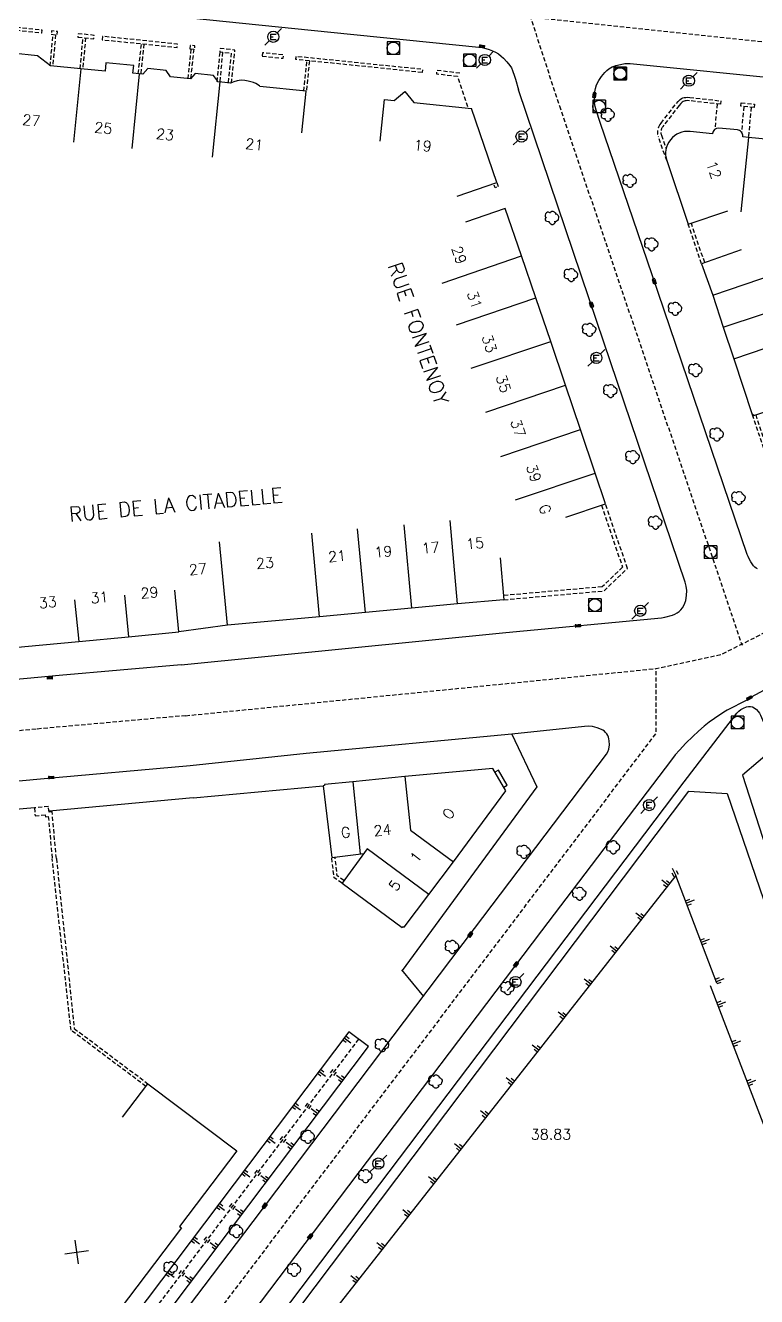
# Model space of a CAD drawing. Header units: millimetres. Extents: x 80999 to 82000, y 143000 to 144001.
# Drawn here: x 81157.8 to 81245, y 143593.5 to 143745 of the extents above; entities that cross this region are included whole.
import ezdxf
from ezdxf.enums import TextEntityAlignment as Align

# ---------------------------------------------------------------- set-up
doc = ezdxf.new("R2010")
doc.units = ezdxf.units.MM
doc.linetypes.add('DASHED', pattern=[0.75, 0.5, -0.25])
doc.layers.get('0').update_dxf_attribs({"linetype": 'CONTINUOUS'})
for name, color, linetype in [('W0001', 6, 'DASHED'), ('W0008', 7, 'CONTINUOUS'), ('W0100', 7, 'CONTINUOUS'), ('W0112', 1, 'DASHED'), ('W0211', 2, 'CONTINUOUS'), ('W0220', 5, 'DASHED'), ('W0300', 7, 'CONTINUOUS'), ('W0334', 7, 'CONTINUOUS'), ('W0400', 7, 'CONTINUOUS'), ('W0420', 7, 'CONTINUOUS'), ('W0471', 7, 'CONTINUOUS'), ('W0984', 7, 'CONTINUOUS'), ('W0989', 7, 'CONTINUOUS'), ('W0991', 7, 'CONTINUOUS'), ('W1102', 7, 'CONTINUOUS')]:
    doc.layers.add(name, color=color, linetype=linetype)
doc.styles.get("Standard").update_dxf_attribs({"font": 'romans.shx', "width": 0.85})

# ---------------------------------------------------------------- blocks, each defined once
blk = doc.blocks.new('T420')
for p, q in [((0.75, 0.75), (-0.75, 0.75)), ((-0.75, 0.75), (-0.75, -0.75)), ((0.75, 0.75), (0.75, -0.75)), ((0.75, -0.75), (-0.75, -0.75))]:
    blk.add_line(p, q)
blk.add_ellipse((0, 0), major_axis=(-0.53, 0.53), ratio=1, start_param=3.926991, end_param=10.210176)
blk = doc.blocks.new('T471')
for p, q in [((-0.333334, 0.333334), (-0.333334, -0.333334)), ((-0.333334, 0.333334), (0.333334, 0.333334)), ((-0.333334, 0), (0, 0)), ((0.500001, 0.500001), (1.000002, 1.000002)), ((-0.500001, -0.500001), (-1.000002, -1.000002)), ((-0.333334, -0.333334), (0.333334, -0.333334))]:
    blk.add_line(p, q)
blk.add_ellipse((0, 0), major_axis=(0.471405, 0.471405), ratio=1, start_param=5.4977871438, end_param=11.780972451)
blk = doc.blocks.new('T400')
for p, q in [((-0.15, 0.3), (0.15, 0.3)), ((-0.15, -0.25), (-0.15, 0.3)), ((-0.15, 0.15), (0.15, 0.15)), ((-0.15, 0), (0.15, 0)), ((0.15, 0.3), (0.15, -0.25)), ((-0.15, -0.15), (0.15, -0.15)), ((-0.15, -0.25), (-0.15, -0.3)), ((-0.15, -0.3), (0.15, -0.3)), ((0.15, -0.3), (0.15, -0.25))]:
    blk.add_line(p, q)
blk = doc.blocks.new('T300')
for p, q in [((-0.8, 0.51), (-0.86, 0.34)), ((-0.86, 0.34), (-0.86, 0.17)), ((-0.86, 0.17), (-0.74, 0.06)), ((-0.69, 0.63), (-0.8, 0.51)), ((-0.8, -0.06), (-0.74, 0.06)), ((-0.74, 0.06), (-0.69, 0.11)), ((-0.57, 0.69), (-0.69, 0.63)), ((-0.46, 0.69), (-0.57, 0.69)), ((-0.29, 0.63), (-0.46, 0.69)), ((-0.29, 0.63), (-0.17, 0.74)), ((-0.23, 0.57), (-0.29, 0.63)), ((-0.17, 0.74), (-0.06, 0.8)), ((-0.06, 0.8), (0.06, 0.8)), ((0.06, 0.8), (0.23, 0.74)), ((0.23, 0.74), (0.34, 0.63)), ((0.34, 0.63), (0.4, 0.51)), ((0.46, 0.46), (0.34, 0.46)), ((0.4, 0.51), (0.4, 0.46)), ((0.57, 0.4), (0.46, 0.46)), ((0.57, 0.4), (0.69, 0.29)), ((0.69, 0.29), (0.74, 0.17)), ((0.74, 0.06), (0.69, -0.17)), ((0.74, 0.17), (0.74, 0.06)), ((-0.8, -0.17), (-0.8, -0.06)), ((-0.8, -0.23), (-0.8, -0.17)), ((-0.74, -0.34), (-0.8, -0.23)), ((-0.69, -0.4), (-0.74, -0.34)), ((-0.51, -0.46), (-0.69, -0.4)), ((-0.4, -0.46), (-0.51, -0.46)), ((-0.4, -0.46), (-0.34, -0.46)), ((-0.34, -0.46), (-0.34, -0.4)), ((-0.34, -0.51), (-0.34, -0.46)), ((-0.29, -0.63), (-0.34, -0.51)), ((-0.17, -0.74), (-0.29, -0.63)), ((-0.06, -0.8), (-0.17, -0.74)), ((0.06, -0.8), (-0.06, -0.8)), ((0.17, -0.74), (0.06, -0.8)), ((0.23, -0.69), (0.17, -0.74)), ((0.29, -0.46), (0.23, -0.46)), ((0.29, -0.63), (0.23, -0.69)), ((0.46, -0.4), (0.29, -0.46)), ((0.34, -0.51), (0.29, -0.63)), ((0.34, -0.51), (0.34, -0.46)), ((0.57, -0.34), (0.46, -0.4)), ((0.63, -0.29), (0.57, -0.34)), ((0.69, -0.17), (0.63, -0.29))]:
    blk.add_line(p, q)
blk = doc.blocks.new('t211o')
at = {"color": 0, "linetype": 'Continuous'}
for p, q in [((-0.29, 0.5), (-0.29, 0)), ((0, 1), (0, 0)), ((0.29, 0.5), (0.29, 0))]:
    blk.add_line(p, q, dxfattribs=at)
blk = doc.blocks.new('t220o')
at = {"color": 0, "linetype": 'Continuous'}
for p, q in [((-0.25, 0.25), (0.25, 0.25)), ((-0.25, -0.25), (0.25, -0.25))]:
    blk.add_line(p, q, dxfattribs=at)
blk = doc.blocks.new('t991o')
at = {"color": 0, "linetype": 'Continuous'}
for p, q in [((-1, 1), (1, -1)), ((-1, -1), (1, 1))]:
    blk.add_line(p, q, dxfattribs=at)

msp = doc.modelspace()

# ---------------------------------------------------------------- linework, layer by layer
at = {"layer": 'W0001', "flags": 128}
for points in [[(81135.5, 143999.65), (81168.92, 143912.35), (81167.3, 143901.57), (81221.48, 143735.44)], [(81000.31, 143767.56), (81218.42, 143746.01), (81267.65, 143740.78)], [(81221.48, 143735.44), (81243.25, 143671.14)], [(81176.92, 143662.73), (81233.02, 143668.35), (81240.8, 143670.04), (81250.95, 143675.19), (81299.93, 143704), (81310.3, 143706.9), (81314.5, 143708.42), (81318.2, 143709.51), (81321.9, 143710.09), (81325.16, 143710.02), (81329.44, 143709.65), (81333.14, 143708.42), (81337.13, 143706.54), (81340.61, 143704.07), (81344.93, 143700.58), (81347.18, 143696.81), (81348.56, 143693.76), (81349.35, 143690.14), (81353.49, 143682.89), (81355.52, 143679.05), (81357.04, 143675.21), (81357.91, 143671.73), (81358.64, 143668.54), (81360.09, 143665.21), (81362.19, 143660.64), (81371.81, 143642.08)], [(81006.93, 143390.5), (81059.95, 143434.51), (81064.02, 143437.86), (81066.27, 143440.11), (81069.64, 143444.44), (81074.61, 143451.34), (81233.02, 143660.64), (81233.02, 143668.35)]]:
    msp.add_lwpolyline(points, dxfattribs=at)
at = {"layer": 'W0001'}
msp.add_lwpolyline([(81176.92, 143662.73), (81159.09, 143661.13), (81099.72, 143655.64), (81066.18, 143652.52), (81056.51, 143651.63), (81031.27, 143649.31), (81000, 143646.36)], dxfattribs=at)
at = {"layer": 'W0008', "flags": 128}
for points in [[(81135.7, 143750.25), (81194.24, 143744.25), (81211.86, 143742.47), (81212.28, 143742.41), (81212.7, 143742.31), (81213.11, 143742.19), (81213.51, 143742.03), (81213.86, 143741.85), (81214.21, 143741.64), (81214.53, 143741.4), (81214.83, 143741.14), (81215.23, 143740.72), (81215.59, 143740.28), (81215.77, 143739.98), (81215.9, 143739.67), (81216.11, 143739.01), (81216.24, 143738.62), (81216.62, 143737.38)], [(81215.8, 143660.52), (81218.79, 143654.24), (81202.74, 143632.34)], [(81177.81, 143652.92), (81193.32, 143654.37)], [(81202.66, 143632.44), (81205.28, 143629.25)]]:
    msp.add_lwpolyline(points, dxfattribs=at)
at = {"layer": 'W0008'}
for points in [[(81245.1, 143680.23), (81244.93, 143680.33), (81244.78, 143680.45), (81244.64, 143680.59), (81244.53, 143680.74), (81244.3, 143681.09), (81244.09, 143681.45), (81243.97, 143681.7), (81243.87, 143681.96), (81232.54, 143715.3), (81226.33, 143733.49), (81225.85, 143734.93), (81225.74, 143735.36), (81225.68, 143735.8), (81225.66, 143736.46), (81225.69, 143737.11), (81225.77, 143737.54), (81225.91, 143737.96), (81226.17, 143738.47), (81226.49, 143738.96), (81226.69, 143739.21), (81226.91, 143739.44), (81227.15, 143739.66), (81227.39, 143739.87), (81227.59, 143740), (81227.79, 143740.11), (81228, 143740.2), (81228.22, 143740.28), (81228.75, 143740.4), (81229.28, 143740.49), (81229.6, 143740.51), (81229.93, 143740.5), (81267.98, 143736.68)], [(81176.38, 143668.78), (81215.08, 143672.67), (81233.67, 143674.4), (81234.06, 143674.47), (81234.97, 143674.73), (81235.25, 143674.84), (81235.51, 143674.98), (81235.75, 143675.16), (81235.97, 143675.37), (81236.16, 143675.61), (81236.32, 143675.88), (81236.45, 143676.16), (81236.54, 143676.46), (81236.64, 143677.06), (81236.66, 143677.67), (81236.61, 143678.16), (81236.49, 143678.64), (81225.96, 143709.75), (81216.62, 143737.38)], [(81253.21, 143669.7), (81243.82, 143664.67), (81243.84, 143664.6), (81241.48, 143663.4), (81241.08, 143663.17), (81239.96, 143662.41), (81239.35, 143661.95), (81238.75, 143661.47), (81238.05, 143660.87), (81237.38, 143660.25), (81236.57, 143659.44), (81235.78, 143658.61), (81235.29, 143658.05), (81234.83, 143657.47), (81219.35, 143637.07), (81195.21, 143605.19), (81170.44, 143572.44)], [(81122.65, 143504.53), (81236.36, 143654.85), (81242.65, 143663.02), (81242.87, 143663.26), (81243.12, 143663.46), (81243.43, 143663.64), (81243.77, 143663.78), (81244.02, 143663.83), (81244.28, 143663.83), (81244.5, 143663.77), (81244.71, 143663.66), (81244.96, 143663.47), (81245.18, 143663.24), (81245.33, 143663.04), (81245.45, 143662.81), (81247.05, 143659.06), (81247.03, 143658.81), (81243.31, 143655.65), (81250.12, 143634.59)], [(81160.86, 143570.57), (81184.98, 143602.42), (81211.35, 143637.34), (81227.09, 143658.13), (81227.27, 143658.42), (81227.37, 143658.75), (81227.44, 143659.25), (81227.43, 143659.75), (81227.39, 143659.96), (81227.33, 143660.18), (81227.24, 143660.38), (81227.13, 143660.57), (81226.99, 143660.73), (81226.84, 143660.88), (81226.67, 143661), (81226.48, 143661.1), (81225.97, 143661.3), (81225.43, 143661.43), (81224.96, 143661.48), (81224.48, 143661.46), (81215.8, 143660.52), (81191.31, 143658.23), (81177.46, 143656.75)], [(81214.84, 143654.19), (81215.27, 143654.44), (81214.23, 143656.25), (81213.8, 143656)]]:
    msp.add_lwpolyline(points, dxfattribs=at)
for points in [[(81176.38, 143668.78), (81161.85, 143667.51), (81098.53, 143661.59), (81062.42, 143658.19), (81042.72, 143656.32, -0.309273), (81040.46, 143657.68), (81027.31, 143689.71)], [(81177.46, 143656.75), (81159.63, 143655.15), (81100.28, 143649.66), (81100.28, 143649.66), (81066.73, 143646.54), (81057.05, 143645.65, 0.417559), (81053.42, 143641.27)]]:
    msp.add_lwpolyline(points, format="xyb", dxfattribs=at)
at = {"layer": 'W0100', "flags": 128}
for points in [[(81190.79, 143732.22), (81191.3, 143737.19), (81185.75, 143737.77), (81185.73, 143737.84), (81185.3, 143738.12), (81185.01, 143738.25), (81184.7, 143738.33), (81184.39, 143738.4), (81183.99, 143738.46), (81183.59, 143738.5), (81183.32, 143738.49), (81183.05, 143738.45), (81182.66, 143738.33), (81182.28, 143738.18), (81181.25, 143738.28), (81180.71, 143738.33), (81180.71, 143738.44), (81180.71, 143738.44), (81180.23, 143739.09), (81178.06, 143739.31), (81178.06, 143739.31), (81177.51, 143738.68), (81175.11, 143738.93), (81175.11, 143738.93), (81174.59, 143739.68), (81172.43, 143739.91), (81171.81, 143739.25), (81171.4, 143739.29), (81170.64, 143739.37), (81170.74, 143740.25), (81167.4, 143740.6), (81167.31, 143739.6), (81164.43, 143739.87), (81160.81, 143740.21), (81159.27, 143741.44), (81156.28, 143741.72)], [(81200.11, 143731.25), (81200.65, 143736.23), (81201.77, 143736.1), (81203.05, 143737.16), (81204.11, 143735.85), (81211.01, 143735.15)], [(81209.29, 143724.7), (81214.02, 143726.31), (81211.01, 143735.15)], [(81222.24, 143686.4), (81226.97, 143688), (81225.74, 143691.65), (81223.98, 143696.87), (81222.19, 143702.13), (81220.44, 143707.36), (81218.68, 143712.56), (81216.96, 143717.56), (81215.03, 143723.2), (81210.3, 143721.59)], [(81243.14, 143718.29), (81238.43, 143716.63), (81239.76, 143712.86), (81241.01, 143709.07), (81242.27, 143705.28), (81244.48, 143698.66), (81244.6, 143698.7), (81244.66, 143698.52), (81248.33, 143699.76), (81251.1, 143691.62), (81251.97, 143689.09), (81257.49, 143690.98), (81256.62, 143693.52), (81258.38, 143694.12), (81256.76, 143698.85)], [(81214.41, 143681.54), (81214.87, 143676.56), (81209.35, 143676.06), (81203.85, 143675.55), (81198.36, 143675.05), (81192.88, 143674.53), (81181.91, 143673.53), (81176.1, 143672.72)], [(81169.41, 143614.85), (81172.42, 143618.85), (81183.03, 143610.86), (81176.2, 143601.8), (81176.41, 143601.65), (81168.98, 143591.83), (81168.79, 143591.97), (81162.25, 143583.31), (81162.13, 143583.4), (81161.89, 143583.08), (81157.9, 143586.09)]]:
    msp.add_lwpolyline(points, dxfattribs=at)
msp.add_lwpolyline([(81261.37, 143724.94), (81261.88, 143729.91), (81256.43, 143730.48), (81253.29, 143730.74), (81252.79, 143731.57), (81251.23, 143731.75), (81250.59, 143731), (81249.98, 143731.07), (81249.38, 143731.15), (81248.82, 143731.8), (81247.12, 143732), (81246.47, 143731.44), (81244.01, 143731.69), (81243.33, 143731.77), (81243.34, 143731.81, 0.423527), (81242.7, 143732.59), (81240.5, 143732.78, 0.410324), (81239.74, 143732.15), (81239.74, 143732.13), (81237.06, 143732.4, 0.544998), (81234.28, 143728.92), (81236.83, 143721.35), (81241.57, 143722.95)], format="xyb", dxfattribs=at)
at = {"layer": 'W0100'}
for points in [[(81031.12, 143690.94), (81036.47, 143677.89), (81041.01, 143666.84), (81043.18, 143661.57), (81045.01, 143660.5), (81053.14, 143661.3), (81057.12, 143661.69), (81062.73, 143662.2), (81069.95, 143662.85), (81079.88, 143663.75), (81088.83, 143664.51), (81096.84, 143665.2), (81103.72, 143665.88), (81113.76, 143666.86), (81118.72, 143667.34), (81125.27, 143667.95), (81130.66, 143668.45), (81138.65, 143669.22), (81151.1, 143670.35), (81157.76, 143670.97), (81164.19, 143671.57), (81170.12, 143672.15), (81176.1, 143672.72)], [(81198.57, 143646.84), (81195.57, 143642.76), (81202.75, 143637.48), (81202.84, 143637.6), (81202.96, 143637.51), (81208.84, 143645.32), (81215.08, 143653.76), (81213.56, 143656.43), (81203.07, 143655.49), (81196.84, 143654.84), (81193.46, 143654.54), (81193.47, 143654.4), (81193.32, 143654.37), (81194.34, 143645.84), (81198.18, 143646.3)]]:
    msp.add_lwpolyline(points, dxfattribs=at)
at = {"layer": 'W0112', "flags": 128}
for points in [[(81154.53, 143741.65), (81154.89, 143745.03), (81159.77, 143744.53), (81159.73, 143744.13), (81155.24, 143744.59), (81154.93, 143741.61)], [(81160.77, 143740.21), (81161.12, 143743.97)], [(81161.42, 143743.93), (81161.07, 143740.19)], [(81164.35, 143739.88), (81164.7, 143743.6)], [(81165, 143743.57), (81164.65, 143739.85)], [(81171.28, 143739.3), (81171.65, 143742.86)], [(81171.94, 143742.83), (81171.57, 143739.27)], [(81177.21, 143738.71), (81177.59, 143742.25)], [(81177.89, 143742.22), (81177.51, 143738.68)], [(81180.68, 143738.34), (81181.03, 143741.88)], [(81181.33, 143741.85), (81180.98, 143738.31)], [(81182.39, 143738.17), (81182.79, 143742.11), (81181.03, 143742.29), (81180.99, 143741.89), (81182.35, 143741.75), (81181.99, 143738.2)], [(81191, 143737.22), (81191.38, 143740.85)], [(81191.68, 143740.82), (81191.3, 143737.19)], [(81209.63, 143739.35), (81206.86, 143739.68), (81206.81, 143739.29), (81209.33, 143738.98), (81210.58, 143735.19)], [(81240.28, 143735.69), (81240.01, 143732.64)], [(81243.46, 143735.37), (81243.19, 143732.33)], [(81244.33, 143735.29), (81244.01, 143731.69)], [(81214.02, 143726.31), (81214.19, 143725.81), (81213.81, 143725.69), (81213.64, 143726.18)], [(81238.43, 143716.63), (81236.83, 143721.35)], [(81238.8, 143716.76), (81237.21, 143721.48)], [(81195.57, 143642.76), (81194.62, 143643.41), (81194.34, 143645.84)], [(81195.8, 143643.09), (81195, 143643.63), (81194.74, 143645.88)]]:
    msp.add_lwpolyline(points, dxfattribs=at)
for points in [[(81160.91, 143743.99), (81161.61, 143743.91), (81161.65, 143744.31), (81160.95, 143744.39)], [(81164.08, 143743.66), (81165.97, 143743.46), (81166.01, 143743.86), (81164.12, 143744.06)], [(81167, 143743.74), (81166.96, 143743.34), (81175.92, 143742.43), (81175.96, 143742.82)], [(81177.42, 143742.27), (81177.99, 143742.21), (81178.03, 143742.61), (81177.46, 143742.67)], [(81186.06, 143741.38), (81188.55, 143741.13), (81188.59, 143741.53), (81186.1, 143741.78)], [(81205.11, 143739.44), (81190.05, 143740.99), (81190.09, 143741.38), (81205.15, 143739.84)]]:
    msp.add_lwpolyline(points, close=True, dxfattribs=at)
at = {"layer": 'W0112'}
msp.add_lwpolyline([(81234.28, 143728.92), (81233.26, 143731.82, -0.251234), (81233.48, 143733.22), (81233.6, 143733.39), (81235.44, 143735.75), (81235.65, 143735.99), (81235.88, 143736.21), (81236.03, 143736.32), (81236.21, 143736.4), (81236.37, 143736.45), (81236.54, 143736.47), (81236.78, 143736.48), (81237.02, 143736.46), (81240.71, 143736.05), (81240.67, 143735.65), (81236.99, 143736.06), (81236.78, 143736.08), (81236.58, 143736.07), (81236.46, 143736.05), (81236.35, 143736.02), (81236.24, 143735.97), (81236.13, 143735.9), (81235.94, 143735.72), (81235.75, 143735.5), (81233.92, 143733.15), (81233.8, 143732.98, 0.251234), (81233.64, 143731.96), (81234.2, 143730.34)], format="xyb", dxfattribs=at)
msp.add_lwpolyline([(81244.68, 143735.25), (81243.1, 143735.41), (81243.14, 143735.81), (81244.72, 143735.65)], close=True, dxfattribs=at)
for points in [[(81244.48, 143698.66), (81245.86, 143694.45), (81246.24, 143694.57), (81244.92, 143698.6)], [(81226.5, 143687.84), (81229.01, 143680.43), (81226.58, 143678.1), (81214.82, 143677.06)], [(81214.87, 143676.56), (81226.8, 143677.62), (81229.59, 143680.29), (81226.97, 143688)], [(81161.51, 143645.7), (81161.01, 143651.27), (81160.65, 143651.23), (81160.57, 143651.9), (81158.9, 143651.74), (81158.97, 143650.78), (81160.18, 143650.92), (81160.21, 143650.69), (81160.55, 143650.72), (81161.01, 143645.66)], [(81172.18, 143618.53), (81163.26, 143625.22), (81161.01, 143645.66)], [(81161.51, 143645.7), (81163.65, 143625.43), (81172.42, 143618.85)]]:
    msp.add_lwpolyline(points, dxfattribs=at)
at = {"layer": 'W0211'}
for points in [[(81240.23, 143630.84), (81235.37, 143643.68), (81131.61, 143511.57), (81128.54, 143509.98), (81236.91, 143653.74), (81241.47, 143653.44), (81248.2, 143633.86)], [(81239.45, 143630.55), (81260.05, 143576.87), (81267.09, 143573.86), (81280.21, 143580.2), (81317.35, 143598.25)]]:
    msp.add_lwpolyline(points, dxfattribs=at)
msp.add_lwpolyline([(81196.39, 143625.03), (81066.01, 143452.18), (81068.34, 143450.42), (81198.73, 143623.27)], close=True, dxfattribs=at)
at = {"layer": 'W0220', "flags": 128}
msp.add_lwpolyline([(81197.53, 143624.17), (81067.15, 143451.32)], dxfattribs=at)
at = {"layer": 'W0334', "flags": 128}
for points in [[(81177.81, 143652.92), (81160.64, 143651.36)], [(81158.9, 143651.74), (81154.85, 143651.37)]]:
    msp.add_lwpolyline(points, dxfattribs=at)
at = {"layer": 'W1102'}
for p, q in [((81163.69, 143676.54), (81164.18, 143671.56)), ((81169.62, 143677.12), (81170.1, 143672.14)), ((81175.6, 143677.7), (81176.08, 143672.72))]:
    msp.add_line(p, q, dxfattribs=at)
at = {"layer": 'W1102', "flags": 128}
for points in [[(81164.43, 143739.87), (81163.56, 143731.11)], [(81171.4, 143739.29), (81170.51, 143730.37)], [(81180.98, 143738.31), (81180.09, 143729.34)], [(81244.01, 143731.69), (81243.12, 143722.81)], [(81207.5, 143714.31), (81216.96, 143717.56)], [(81239.76, 143712.86), (81249.22, 143716.1)], [(81209.21, 143709.33), (81218.68, 143712.56)], [(81241.01, 143709.07), (81250.51, 143712.22)], [(81242.27, 143705.28), (81251.73, 143708.52)], [(81210.96, 143704.17), (81220.44, 143707.36)], [(81212.72, 143698.93), (81222.19, 143702.13)], [(81214.51, 143693.66), (81223.98, 143696.87)], [(81216.26, 143688.46), (81225.74, 143691.65)], [(81202.94, 143685.51), (81203.85, 143675.55)], [(81209.35, 143676.06), (81208.44, 143686.02)], [(81192.88, 143674.53), (81191.95, 143684.49)], [(81198.36, 143675.05), (81197.43, 143685.01)], [(81181.91, 143673.53), (81180.97, 143683.48)], [(81196.84, 143654.84), (81197.74, 143646.25)], [(81205.9, 143641.42), (81198.57, 143646.84)]]:
    msp.add_lwpolyline(points, dxfattribs=at)
at = {"layer": 'W1102'}
msp.add_lwpolyline([(81203.07, 143655.49), (81203.74, 143649.09), (81208.84, 143645.32)], dxfattribs=at)

# ---------------------------------------------------------------- block references
at = {"layer": 'W0211'}
for p, rotation in [((81235.37, 143643.68), 27.62932989066608), ((81234.47, 143642.54), 51.85618567616125), ((81236.63, 143640.36), 290.7219067488605), ((81231.39, 143638.61), 51.85618567620814), ((81228.3, 143634.68), 51.85618567625706), ((81238.39, 143635.68), 290.7219067488514), ((81225.21, 143630.75), 51.85618567630812), ((81240.16, 143631.01), 290.7219067488419), ((81240.35, 143628.22), 290.9935108704047), ((81222.12, 143626.81), 51.8561856760633), ((81195.83, 143624.28), 232.9717711058818), ((81219.03, 143622.88), 51.85618567611228), ((81242.14, 143623.55), 290.9935108704047), ((81192.81, 143620.29), 232.9717711055292), ((81195.72, 143619.28), 52.97177110520554), ((81215.94, 143618.95), 51.85618567616352), ((81243.93, 143618.88), 290.9935108704047), ((81189.8, 143616.29), 232.9717711058818), ((81192.7, 143615.28), 52.97177110554034), ((81212.86, 143615.02), 51.85618567602306), ((81186.79, 143612.3), 232.9717711058818), ((81189.69, 143611.29), 52.97177110554034), ((81209.77, 143611.08), 51.85618567607467), ((81183.78, 143608.31), 232.9717711055292), ((81186.68, 143607.3), 52.97177110554034), ((81206.68, 143607.15), 51.85618567612887), ((81180.77, 143604.32), 232.9717711055292), ((81183.67, 143603.31), 52.97177110554034), ((81203.59, 143603.22), 51.85618567618588), ((81177.76, 143600.33), 232.971771104947), ((81180.66, 143599.32), 52.97177110554034), ((81200.5, 143599.29), 51.85618567624596), ((81174.75, 143596.34), 232.9717711055292), ((81177.65, 143595.33), 52.97177110554034), ((81197.42, 143595.35), 51.85618567594574)]:
    msp.add_blockref('t211o', p, dxfattribs=dict(at, rotation=rotation))
at = {"layer": 'W0220', "rotation": 232.9717711054049}
for p in [(81194.52, 143620.18), (81191.51, 143616.19), (81188.5, 143612.2), (81185.49, 143608.2), (81182.47, 143604.21), (81179.46, 143600.22), (81176.45, 143596.23)]:
    msp.add_blockref('t220o', p, dxfattribs=at)
at = {"layer": 'W0300'}
for p in [(81227.28, 143734.38), (81229.89, 143726.5), (81220.64, 143722.08), (81232.48, 143718.93), (81222.89, 143715.27), (81235.31, 143711.25), (81225.07, 143708.74), (81237.74, 143703.93), (81227.58, 143701.44), (81240.27, 143696.26), (81230.24, 143693.56), (81242.87, 143688.68), (81232.94, 143685.75), (81227.92, 143647.03), (81217.25, 143646.5), (81223.88, 143641.5), (81208.72, 143635.15), (81215.33, 143630.23), (81200.37, 143623.43), (81206.75, 143619.1), (81191.5, 143612.51), (81198.38, 143607.82), (81182.98, 143601.25), (81175.18, 143596.84), (81189.89, 143596.65)]:
    msp.add_blockref('T300', p, dxfattribs=at)
at = {"layer": 'W0400'}
for p, rotation in [((81212.25, 143742.55), 260.0715234318167), ((81225.65, 143736.74), 172.7422674771747), ((81232.78, 143714.52), 196.8702663780816), ((81225.31, 143711.74), 18.21484951954941), ((81223.69, 143673.45), 275.2173750032755), ((81160.76, 143667.25), 93.94522445107673), ((81244.11, 143664.83), 299.0832303946667), ((81160.9, 143655.36), 275.1339649346), ((81210.85, 143636.63), 144.6448536938684), ((81216.31, 143633.06), 142.8925941362053), ((81186.35, 143604.29), 323.8078291373319), ((81191.77, 143600.62), 143.0280475928486)]:
    msp.add_blockref('T400', p, dxfattribs=dict(at, rotation=rotation))
at = {"layer": 'W0420'}
for p in [(81201.68, 143742.32), (81210.78, 143740.88), (81228.71, 143739.25), (81228.73, 143739.33), (81226.21, 143735.37), (81239.49, 143682.24), (81225.71, 143675.92), (81242.72, 143661.91)]:
    msp.add_blockref('T420', p, dxfattribs=at)
at = {"layer": 'W0471'}
for p in [(81187.37, 143743.69), (81212.59, 143740.93), (81236.91, 143738.45), (81216.97, 143731.8), (81225.89, 143705.4), (81231.12, 143675.24), (81232.18, 143652.07), (81216.24, 143630.98), (81199.89, 143609.32)]:
    msp.add_blockref('T471', p, dxfattribs=at)
at = {"layer": 'W0991', "rotation": 52.92604168633468}
msp.add_blockref('t991o', (81163.94, 143598.77), dxfattribs=at)

# ---------------------------------------------------------------- texts
at = {"layer": 'W0984'}
msp.add_text('38.83', height=1.25, dxfattribs=at).set_placement((81220.48, 143612.81), align=Align.MIDDLE)
at = {"layer": 'W0989'}
for s, rotation, p in [('RUE FONTENOY', 288.7055, (81204.67, 143708.29)), ('RUE FONTENOY', 288.7055, (81204.67, 143708.29)), ('RUE DE LA CITADELLE', 5.3034, (81175.75, 143687.91))]:
    msp.add_text(s, height=1.75, rotation=rotation, dxfattribs=at).set_placement(p, align=Align.MIDDLE)
at = {"layer": 'W0991'}
for s, rotation, p in [('27', 353.8694, (81158.54, 143733.73)), ('25', 353.8694, (81167.12, 143732.82)), ('23', 353.8694, (81174.48, 143732.04)), ('21', 353.8694, (81185.11, 143730.86)), ('19', 353.8694, (81205.19, 143730.71)), ('12', 288.8581, (81239.9, 143727.82)), ('29', 288.9377, (81209.53, 143717.66)), ('31', 288.9377, (81211.38, 143712.32)), ('33', 288.9377, (81213.13, 143707.09)), ('35', 288.9377, (81214.81, 143702.32)), ('37', 288.9377, (81216.55, 143697.02)), ('39', 288.9377, (81218.43, 143691.65)), ('G', 288.9377, (81219.78, 143687.35)), ('15', 5.2287, (81211.43, 143683.28)), ('19', 5.2287, (81200.49, 143682.29)), ('17', 5.2287, (81206.13, 143682.76)), ('23', 5.2287, (81186.38, 143680.94)), ('21', 5.2287, (81194.98, 143681.75)), ('27', 5.2287, (81178.39, 143680.21)), ('29', 5.1829, (81172.61, 143677.41)), ('33', 5.1829, (81160.49, 143676.24)), ('31', 5.1829, (81166.66, 143676.83)), ('O', 53.032, (81208.27, 143651.05)), ('G', 6.0083, (81196, 143648.81)), ('24', 6.0083, (81200.39, 143649.09)), ('1', 53.032, (81204.37, 143645.88)), ('5', 53.032, (81201.85, 143642.49))]:
    msp.add_text(s, height=1.25, rotation=rotation, dxfattribs=at).set_placement(p, align=Align.MIDDLE)

doc.saveas('drawing.dxf')
